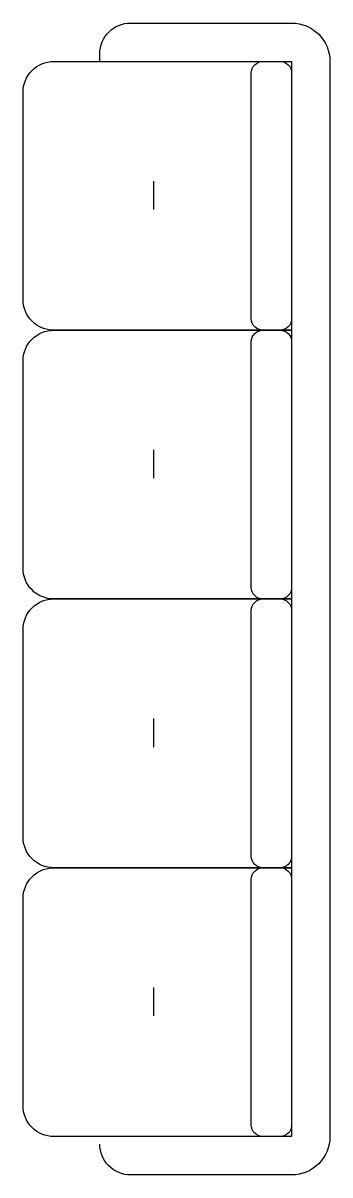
# Model space of a CAD drawing. Extents: x 6.79 to 7.59, y -0.01 to 2.99.
import ezdxf

# ---------------------------------------------------------------- set-up
doc = ezdxf.new("R2010")
doc.units = 0
doc.layers.get('0').update_dxf_attribs({"linetype": 'CONTINUOUS'})

msp = doc.modelspace()

# ---------------------------------------------------------------- linework, layer by layer
at = {"color": 0}
for p, q in [((6.995, 2.8948), (6.995, 2.9148)), ((7.495, 2.8948), (7.495, 0.0948)), ((7.1347, 2.5832), (7.1347, 2.5091)), ((7.1347, 1.8832), (7.1347, 1.8091)), ((7.1347, 1.1832), (7.1347, 1.1091)), ((7.1347, 0.4832), (7.1347, 0.4091))]:
    msp.add_line(p, q, dxfattribs=at)
for points in [[(6.995, 2.9148, -0.414214), (7.075, 2.9948), (7.495, 2.9948, -0.414214), (7.595, 2.8948), (7.595, 0.0948, -0.414214), (7.495, -0.0052), (7.075, -0.0052, -0.414214), (6.995, 0.0748)], [(7.495, 2.1948), (6.875, 2.1948, -0.414214), (6.795, 2.2748), (6.795, 2.8148, -0.414214), (6.875, 2.8948), (7.495, 2.8948)], [(7.495, 1.4948), (6.875, 1.4948, -0.414214), (6.795, 1.5748), (6.795, 2.1148, -0.414214), (6.875, 2.1948), (7.495, 2.1948)], [(7.495, 0.7948), (6.875, 0.7948, -0.414214), (6.795, 0.8748), (6.795, 1.4148, -0.414214), (6.875, 1.4948), (7.495, 1.4948)], [(7.495, 0.0948), (6.875, 0.0948, -0.414214), (6.795, 0.1748), (6.795, 0.7148, -0.414214), (6.875, 0.7948), (7.495, 0.7948)]]:
    msp.add_lwpolyline(points, format="xyb", dxfattribs=at)
for points in [[(7.495, 2.8648), (7.495, 2.2248, -0.414214), (7.465, 2.1948), (7.42, 2.1948, -0.414214), (7.39, 2.2248), (7.39, 2.8648, -0.414214), (7.42, 2.8948), (7.465, 2.8948, -0.414214)], [(7.495, 2.1648), (7.495, 1.5248, -0.414214), (7.465, 1.4948), (7.42, 1.4948, -0.414214), (7.39, 1.5248), (7.39, 2.1648, -0.414214), (7.42, 2.1948), (7.465, 2.1948, -0.414214)], [(7.495, 1.4648), (7.495, 0.8248, -0.414214), (7.465, 0.7948), (7.42, 0.7948, -0.414214), (7.39, 0.8248), (7.39, 1.4648, -0.414214), (7.42, 1.4948), (7.465, 1.4948, -0.414214)], [(7.495, 0.7648), (7.495, 0.1248, -0.414214), (7.465, 0.0948), (7.42, 0.0948, -0.414214), (7.39, 0.1248), (7.39, 0.7648, -0.414214), (7.42, 0.7948), (7.465, 0.7948, -0.414214)]]:
    msp.add_lwpolyline(points, format="xyb", close=True, dxfattribs=at)

doc.saveas('drawing.dxf')
